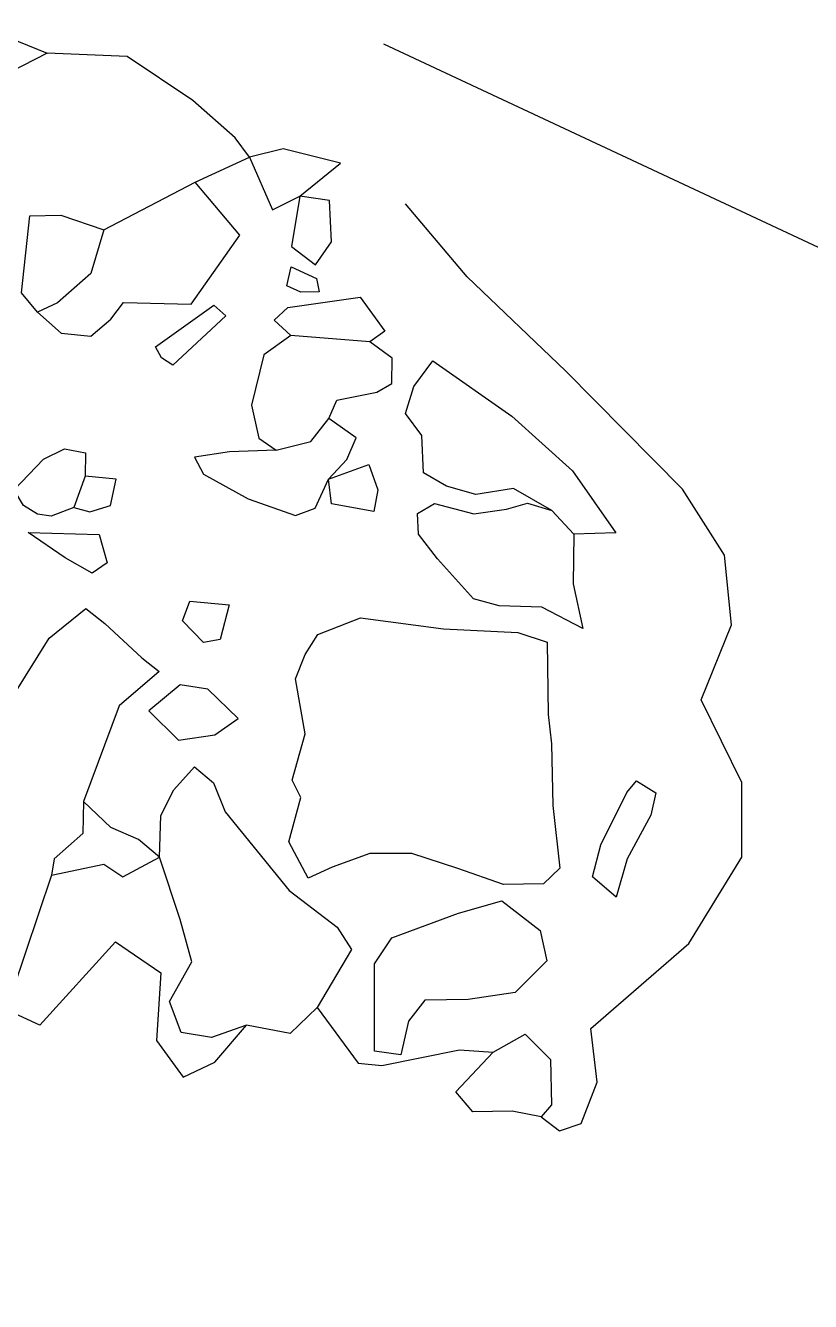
# Model space of a CAD drawing. Header units: metres. Extents: x -15 to -9.58, y -12.28 to -6.71.
# Drawn here: x -12.491 to -11.87, y -8.895 to -7.887 of the extents above; entities that cross this region are included whole.
import ezdxf

# ---------------------------------------------------------------- set-up
doc = ezdxf.new("R2010")
doc.units = ezdxf.units.M
doc.header["$LTSCALE"] = 25
doc.header["$MEASUREMENT"] = 0
doc.linetypes.add('STRICHPUNKTX2', pattern=[2, 1, -0.5, 0, -0.5])
for name, color, linetype in [('BEFUND', 1, 'CONTINUOUS'), ('GRABUNGSGRENZE', 3, 'STRICHPUNKTX2'), ('STEINE', 4, 'CONTINUOUS')]:
    doc.layers.add(name, color=color, linetype=linetype)

msp = doc.modelspace()

# ---------------------------------------------------------------- linework, layer by layer
at = {"layer": 'BEFUND'}
for points in [[(-12.0832, -8.7493), (-12.0686, -8.7602), (-12.0516, -8.7544), (-12.0389, -8.7219), (-12.0439, -8.6796), (-11.9664, -8.6125), (-11.9246, -8.5443), (-11.9247, -8.4852), (-11.9568, -8.42), (-11.9329, -8.3607), (-11.9382, -8.3056), (-11.9715, -8.2536), (-12.0639, -8.16), (-12.1417, -8.0859), (-12.1902, -8.0281)], [(-12.4792, -8.6768), (-12.5258, -8.6555), (-12.5835, -8.6116), (-12.6337, -8.5852), (-12.7366, -8.5914)], [(-12.4792, -8.6768), (-12.4194, -8.6111), (-12.3836, -8.6356), (-12.387, -8.689), (-12.366, -8.7179), (-12.3409, -8.7061), (-12.316, -8.6769)], [(-12.2602, -8.663), (-12.2277, -8.7068), (-12.2089, -8.7086), (-12.1476, -8.6963), (-12.1211, -8.6982)]]:
    msp.add_lwpolyline(points, dxfattribs=at)
at = {"layer": 'GRABUNGSGRENZE', "flags": 128}
msp.add_lwpolyline([(-12.2077, -7.9019), (-9.5818, -9.1304), (-9.6205, -9.6894), (-9.6748, -9.9714), (-9.6503, -10.199), (-9.6786, -10.4804), (-9.659, -10.7962), (-9.6522, -11.6086), (-9.6927, -12.2822), (-10.79, -11.7643), (-12.5124, -10.9623)], dxfattribs=at)
at = {"layer": 'STEINE'}
for points in [[(-12.5303, -7.9419), (-12.5587, -7.9243), (-12.559, -7.9024), (-12.5425, -7.8888), (-12.5273, -7.8874), (-12.4735, -7.9093), (-12.5026, -7.9243), (-12.5303, -7.9419)], [(-12.4286, -8.0488), (-12.3566, -8.0112), (-12.3135, -7.9915), (-12.325, -7.976), (-12.3582, -7.9465), (-12.4101, -7.912), (-12.4735, -7.9093)], [(-12.3135, -7.9915), (-12.2953, -8.0331), (-12.2737, -8.0222), (-12.2417, -7.9962), (-12.2869, -7.9848), (-12.3135, -7.9915)], [(-12.481, -8.1138), (-12.4624, -8.1304), (-12.439, -8.1328), (-12.423, -8.1192), (-12.4131, -8.1061), (-12.3596, -8.1075), (-12.3211, -8.053), (-12.3566, -8.0112)], [(-12.2737, -8.0222), (-12.2805, -8.0618), (-12.2613, -8.0764), (-12.2488, -8.0582), (-12.2503, -8.0256), (-12.2737, -8.0222)], [(-12.4936, -8.0986), (-12.487, -8.0377), (-12.4625, -8.0371), (-12.4286, -8.0488), (-12.4388, -8.0833), (-12.4651, -8.1064), (-12.481, -8.1138), (-12.4936, -8.0986)], [(-12.284, -8.0929), (-12.2807, -8.0781), (-12.2605, -8.0871), (-12.2586, -8.0978), (-12.2729, -8.0981), (-12.284, -8.0929)], [(-12.3877, -8.1412), (-12.3418, -8.1083), (-12.3323, -8.1166), (-12.3741, -8.1557), (-12.3832, -8.1499), (-12.3877, -8.1412)], [(-12.281, -8.1321), (-12.2941, -8.1202), (-12.2832, -8.1102), (-12.226, -8.1019), (-12.2066, -8.1287), (-12.2184, -8.1372)], [(-12.2184, -8.1372), (-12.281, -8.1321), (-12.3022, -8.1476), (-12.312, -8.1872), (-12.3062, -8.2133), (-12.2926, -8.2227), (-12.265, -8.216), (-12.251, -8.1978), (-12.2446, -8.1832), (-12.2129, -8.177), (-12.2011, -8.1701), (-12.2008, -8.1502), (-12.2184, -8.1372)], [(-12.0747, -8.2704), (-12.105, -8.2531), (-12.1347, -8.2577), (-12.158, -8.2513), (-12.1762, -8.2408), (-12.1773, -8.2112), (-12.1903, -8.1937), (-12.1838, -8.1724), (-12.1687, -8.1522), (-12.1062, -8.196), (-12.0585, -8.239), (-12.0241, -8.288), (-12.0572, -8.289)], [(-12.2926, -8.2227), (-12.3293, -8.2241), (-12.3569, -8.2283), (-12.35, -8.2417), (-12.3146, -8.2611), (-12.2771, -8.2744), (-12.2617, -8.2685), (-12.2512, -8.2457), (-12.2367, -8.2302), (-12.2293, -8.2129), (-12.251, -8.1978)], [(-12.4995, -8.2541), (-12.4762, -8.23), (-12.4598, -8.2216), (-12.443, -8.2249), (-12.4433, -8.2433), (-12.4523, -8.2681), (-12.4703, -8.275), (-12.4809, -8.2733), (-12.4921, -8.2665), (-12.4995, -8.2541)], [(-12.2512, -8.2457), (-12.2194, -8.234), (-12.2121, -8.254), (-12.2154, -8.2713), (-12.2489, -8.2651), (-12.2512, -8.2457)], [(-12.4523, -8.2681), (-12.4396, -8.2714), (-12.4233, -8.2665), (-12.4189, -8.2457), (-12.4433, -8.2433)], [(-12.1365, -8.3403), (-12.165, -8.3087), (-12.18, -8.2891), (-12.1808, -8.2728), (-12.1674, -8.2649), (-12.1364, -8.273), (-12.1104, -8.2693), (-12.094, -8.2645), (-12.0747, -8.2704), (-12.0572, -8.289), (-12.0578, -8.3282), (-12.0502, -8.3635), (-12.0825, -8.3467), (-12.1162, -8.3457), (-12.1365, -8.3403), (-12.165, -8.3087)], [(-12.426, -8.3118), (-12.4378, -8.3198), (-12.4591, -8.3077), (-12.4883, -8.2879), (-12.4883, -8.2879), (-12.4323, -8.2893), (-12.426, -8.3118)], [(-12.3666, -8.3576), (-12.3607, -8.3419), (-12.3297, -8.3449), (-12.3367, -8.3723), (-12.35, -8.3747), (-12.3666, -8.3576)], [(-12.4991, -8.4153), (-12.4718, -8.3713), (-12.4429, -8.3477), (-12.4278, -8.3597), (-12.3986, -8.3867), (-12.385, -8.3976), (-12.4165, -8.4246), (-12.4447, -8.5001), (-12.4451, -8.5256), (-12.4678, -8.5456), (-12.4701, -8.5583), (-12.5008, -8.6501)], [(-12.2673, -8.5609), (-12.2826, -8.5322), (-12.2729, -8.4971), (-12.2798, -8.4833), (-12.2696, -8.4467), (-12.2771, -8.4033), (-12.2696, -8.3841), (-12.2597, -8.3684), (-12.2259, -8.3552), (-12.1603, -8.3638), (-12.1017, -8.3668), (-12.0784, -8.3743), (-12.0777, -8.4314), (-12.075, -8.4548), (-12.0738, -8.5033), (-12.0684, -8.5528), (-12.0813, -8.5653), (-12.1129, -8.5659), (-12.1489, -8.5531), (-12.1854, -8.5413), (-12.2186, -8.5413), (-12.2483, -8.5521), (-12.2673, -8.5609)], [(-12.3931, -8.4285), (-12.3696, -8.4518), (-12.341, -8.4477), (-12.3224, -8.4347), (-12.3465, -8.4114), (-12.3684, -8.408), (-12.3931, -8.4285)], [(-12.3847, -8.5443), (-12.3837, -8.5112), (-12.3732, -8.491), (-12.3571, -8.4729), (-12.342, -8.4854), (-12.3327, -8.5085), (-12.2822, -8.5704), (-12.2444, -8.5995), (-12.233, -8.617), (-12.2602, -8.663), (-12.2814, -8.6835), (-12.316, -8.6769), (-12.3436, -8.6866), (-12.3675, -8.6827), (-12.3768, -8.6581), (-12.359, -8.6268), (-12.3682, -8.5935), (-12.3847, -8.5443)], [(-12.0425, -8.5598), (-12.036, -8.5344), (-12.0155, -8.493), (-12.0077, -8.4839), (-11.9926, -8.4933), (-11.9964, -8.5111), (-12.0153, -8.5455), (-12.0239, -8.5759), (-12.0425, -8.5598)], [(-12.4701, -8.5583), (-12.4287, -8.5498), (-12.4135, -8.5597), (-12.3847, -8.5443), (-12.4013, -8.5303), (-12.4231, -8.5208), (-12.4447, -8.5001)], [(-12.2149, -8.6973), (-12.2148, -8.6285), (-12.2012, -8.6078), (-12.1485, -8.5883), (-12.1142, -8.5786), (-12.0839, -8.602), (-12.0787, -8.626), (-12.1036, -8.6511), (-12.1408, -8.6567), (-12.175, -8.6571), (-12.188, -8.6738), (-12.194, -8.7002), (-12.2149, -8.6973)], [(-12.1506, -8.7294), (-12.1211, -8.6982), (-12.0959, -8.6839), (-12.0758, -8.704), (-12.0749, -8.7397), (-12.0832, -8.7493), (-12.106, -8.7448), (-12.1371, -8.7454), (-12.1506, -8.7294)]]:
    msp.add_lwpolyline(points, dxfattribs=at)

doc.saveas('drawing.dxf')
